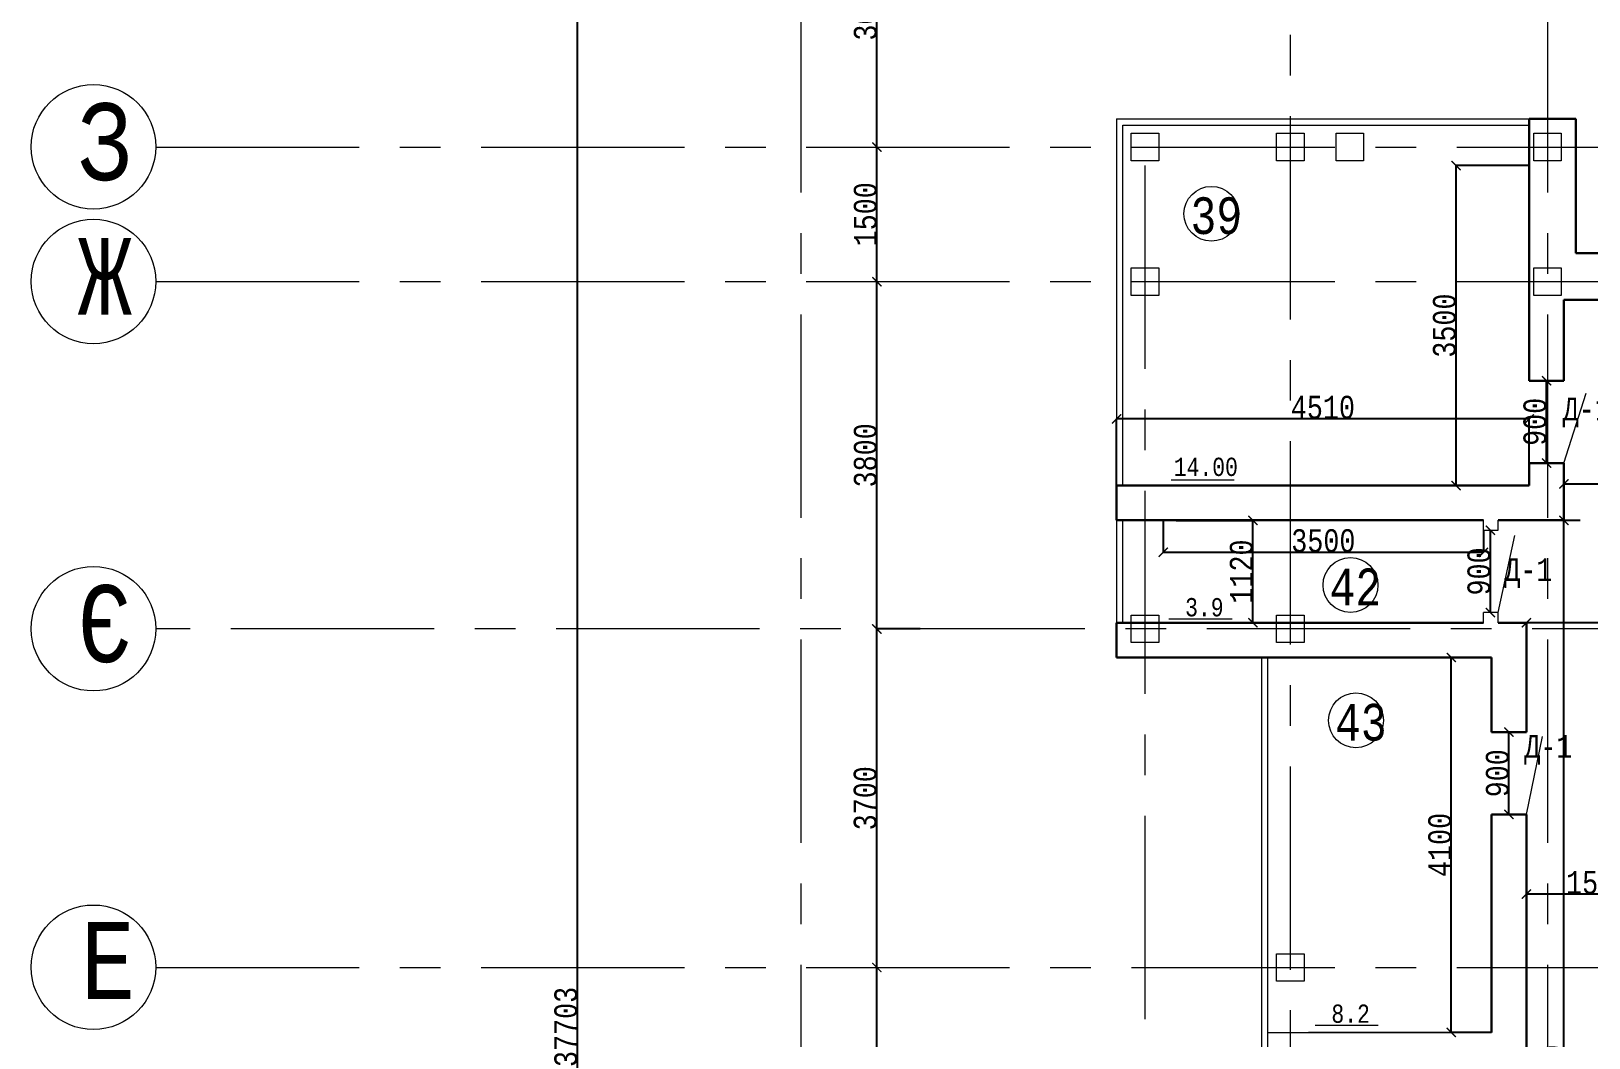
# Model space of a CAD drawing. Header units: millimetres. Extents: x -689206 to 4969298, y -1019800 to 703299.
# Drawn here: x 1055468 to 1072495, y -627146 to -616136 of the extents above; entities that cross this region are included whole.
import ezdxf

# ---------------------------------------------------------------- set-up
doc = ezdxf.new("R2010")
doc.units = ezdxf.units.MM
doc.linetypes.add('осеваяX2', pattern=[101.6, 63.5, -12.7, 12.7, -12.7])
for name, color, linetype, lineweight in [('несущие', 7, 'Continuous', 30), ('ПЕРЕГОРОДКИ', 252, 'Continuous', 9), ('РАЗМЕРЫ', 7, 'Continuous', 9), ('стены', 7, 'Continuous', 20)]:
    doc.layers.add(name, color=color, linetype=linetype, lineweight=lineweight)
doc.layers.add('четотам', color=7, linetype='Continuous')
doc.styles.add('Аннотативный', font='isocteur.ttf', dxfattribs={"width": 0.7, "height": 250})
doc.dimstyles.new('Аннотативный', dxfattribs={"dimscale": 0, "dimtxt": 250, "dimasz": 100, "dimexe": 1.25, "dimexo": 0.625, "dimtad": 1, "dimdec": 0, "dimtxsty": 'Аннотативный', "dimblk": 'ARCHTICK', "dimcen": 2.5, "dimadec": 0, "dimazin": 0, "dimtfac": 1, "dimtdec": 0, "dimtmove": 0, "dimatfit": 3, "dimfxl": 1, "dimarcsym": 0})

# ---------------------------------------------------------------- blocks, each defined once
blk = doc.blocks.new('_ArchTick')
at = {"color": 0, "linetype": 'ByBlock', "const_width": 0.15}
blk.add_lwpolyline([(-0.5, -0.5), (0.5, 0.5)], dxfattribs=at)
blk = doc.blocks.new('*D5353')
at = {"layer": 'Defpoints', "color": 0, "lineweight": 30, "transparency": 16777216}
for p in [(1067333, -620377), (1067333, -621106), (1071843, -621106)]:
    blk.add_point(p, dxfattribs=at)
at = {"layer": 'стены', "color": 0, "lineweight": -2, "transparency": 16777216}
for p, q in [((1067333, -621105), (1067333, -620375)), ((1071843, -620377), (1067333, -620377)), ((1071843, -621105), (1071843, -620375))]:
    blk.add_line(p, q, dxfattribs=at)
at = {"layer": 'стены', "color": 0, "lineweight": -2, "transparency": 16777216, "xscale": 100, "yscale": 100, "zscale": 100, "rotation": 180}
blk.add_blockref('_ArchTick', (1067333, -620377), dxfattribs=at)
at = {"layer": 'стены', "color": 0, "lineweight": -2, "transparency": 16777216, "xscale": 100, "yscale": 100, "zscale": 100}
blk.add_blockref('_ArchTick', (1071843, -620377), dxfattribs=at)
at = {"layer": 'стены', "color": 0, "lineweight": 5, "transparency": 16777216, "insert": (1069588, -620251), "char_height": 250, "attachment_point": 5, "style": 'Аннотативный'}
blk.add_mtext('4510', dxfattribs=at)
blk = doc.blocks.new('*D5354')
at = {"layer": 'Defpoints', "color": 0, "lineweight": 30, "transparency": 16777216}
for p in [(1071044, -617606), (1071843, -617606), (1071843, -621106)]:
    blk.add_point(p, dxfattribs=at)
at = {"layer": 'стены', "color": 0, "lineweight": -2, "transparency": 16777216}
for p, q in [((1071842, -617606), (1071043, -617606)), ((1071044, -621106), (1071044, -617606)), ((1071842, -621106), (1071043, -621106))]:
    blk.add_line(p, q, dxfattribs=at)
at = {"layer": 'стены', "color": 0, "lineweight": -2, "transparency": 16777216, "xscale": 100, "yscale": 100, "zscale": 100}
for p, rotation in [((1071044, -617606), 90), ((1071044, -621106), 270)]:
    blk.add_blockref('_ArchTick', p, dxfattribs=dict(at, rotation=rotation))
at = {"layer": 'стены', "color": 0, "lineweight": 5, "transparency": 16777216, "insert": (1070918, -619356), "char_height": 250, "attachment_point": 5, "rotation": 90, "style": 'Аннотативный'}
blk.add_mtext('3500', dxfattribs=at)
blk = doc.blocks.new('*D5356')
at = {"layer": 'Defpoints', "color": 0, "lineweight": 30, "transparency": 16777216}
for p in [(1072033, -619959), (1072033, -619959), (1072033, -620859)]:
    blk.add_point(p, dxfattribs=at)
at = {"layer": 'стены', "color": 0, "lineweight": -2, "transparency": 16777216}
for p, q in [((1072033, -619959), (1072034, -619959)), ((1072033, -620859), (1072033, -619959)), ((1072033, -620859), (1072034, -620859))]:
    blk.add_line(p, q, dxfattribs=at)
at = {"layer": 'стены', "color": 0, "lineweight": -2, "transparency": 16777216, "xscale": 100, "yscale": 100, "zscale": 100}
for p, rotation in [((1072033, -619959), 90), ((1072033, -620859), 270)]:
    blk.add_blockref('_ArchTick', p, dxfattribs=dict(at, rotation=rotation))
at = {"layer": 'стены', "color": 0, "lineweight": 5, "transparency": 16777216, "insert": (1071907, -620409), "char_height": 250, "attachment_point": 5, "rotation": 90, "style": 'Аннотативный'}
blk.add_mtext('900', dxfattribs=at)
blk = doc.blocks.new('*D5346')
at = {"layer": 'Defpoints', "color": 0, "lineweight": 30, "transparency": 16777216}
for p in [(1070992, -622986), (1071432, -622986), (1071432, -627086)]:
    blk.add_point(p, dxfattribs=at)
at = {"layer": 'стены', "color": 0, "lineweight": -2, "transparency": 16777216}
for p, q in [((1071432, -622986), (1070991, -622986)), ((1070992, -627086), (1070992, -622986)), ((1071432, -627086), (1070991, -627086))]:
    blk.add_line(p, q, dxfattribs=at)
at = {"layer": 'стены', "color": 0, "lineweight": -2, "transparency": 16777216, "xscale": 100, "yscale": 100, "zscale": 100}
for p, rotation in [((1070992, -622986), 90), ((1070992, -627086), 270)]:
    blk.add_blockref('_ArchTick', p, dxfattribs=dict(at, rotation=rotation))
at = {"layer": 'стены', "color": 0, "lineweight": 5, "transparency": 16777216, "insert": (1070867, -625036), "char_height": 250, "attachment_point": 5, "rotation": 90, "style": 'Аннотативный'}
blk.add_mtext('4100', dxfattribs=at)
blk = doc.blocks.new('*D5347')
at = {"layer": 'Defpoints', "color": 0, "lineweight": 30, "transparency": 16777216}
for p in [(1071812, -625574), (1071812, -626946), (1073382, -626946)]:
    blk.add_point(p, dxfattribs=at)
at = {"layer": 'стены', "color": 0, "lineweight": -2, "transparency": 16777216}
for p, q in [((1071812, -626945), (1071812, -625573)), ((1073382, -625574), (1071812, -625574)), ((1073382, -626945), (1073382, -625573))]:
    blk.add_line(p, q, dxfattribs=at)
at = {"layer": 'стены', "color": 0, "lineweight": -2, "transparency": 16777216, "xscale": 100, "yscale": 100, "zscale": 100, "rotation": 180}
blk.add_blockref('_ArchTick', (1071812, -625574), dxfattribs=at)
at = {"layer": 'стены', "color": 0, "lineweight": -2, "transparency": 16777216, "xscale": 100, "yscale": 100, "zscale": 100}
blk.add_blockref('_ArchTick', (1073382, -625574), dxfattribs=at)
at = {"layer": 'стены', "color": 0, "lineweight": 5, "transparency": 16777216, "insert": (1072597, -625448), "char_height": 250, "attachment_point": 5, "style": 'Аннотативный'}
blk.add_mtext('1570', dxfattribs=at)
blk = doc.blocks.new('*D5366')
at = {"layer": 'Defpoints', "color": 0, "lineweight": 30, "transparency": 16777216}
for p in [(1072223, -621486), (1072402, -621486), (1072402, -633833)]:
    blk.add_point(p, dxfattribs=at)
at = {"layer": 'РАЗМЕРЫ', "color": 0, "lineweight": -2, "transparency": 16777216}
for p, q in [((1072401, -621486), (1072222, -621486)), ((1072223, -633833), (1072223, -621486)), ((1072401, -633833), (1072222, -633833))]:
    blk.add_line(p, q, dxfattribs=at)
at = {"layer": 'РАЗМЕРЫ', "color": 0, "lineweight": -2, "transparency": 16777216, "xscale": 100, "yscale": 100, "zscale": 100}
for p, rotation in [((1072223, -621486), 90), ((1072223, -633833), 270)]:
    blk.add_blockref('_ArchTick', p, dxfattribs=dict(at, rotation=rotation))
at = {"layer": 'РАЗМЕРЫ', "color": 0, "lineweight": 5, "transparency": 16777216, "insert": (1072097, -627659), "char_height": 250, "attachment_point": 5, "rotation": 90, "style": 'Аннотативный'}
blk.add_mtext('12350', dxfattribs=at)
blk = doc.blocks.new('*D5370')
at = {"layer": 'Defpoints', "color": 0, "linetype": 'ByBlock', "lineweight": 30, "transparency": 16777216}
for p in [(1078122, -622326), (1071812, -622606), (1071812, -622606)]:
    blk.add_point(p, dxfattribs=at)
at = {"layer": 'РАЗМЕРЫ', "color": 0, "linetype": 'ByBlock', "lineweight": -2, "transparency": 16777216}
for p, q in [((1078122, -622326), (1078122, -622607)), ((1071812, -622605), (1071812, -622604)), ((1078122, -622606), (1071812, -622606))]:
    blk.add_line(p, q, dxfattribs=at)
at = {"layer": 'РАЗМЕРЫ', "color": 0, "linetype": 'ByBlock', "lineweight": -2, "transparency": 16777216, "xscale": 100, "yscale": 100, "zscale": 100, "rotation": 180}
blk.add_blockref('_ArchTick', (1071812, -622606), dxfattribs=at)
at = {"layer": 'РАЗМЕРЫ', "color": 0, "linetype": 'ByBlock', "lineweight": -2, "transparency": 16777216, "xscale": 100, "yscale": 100, "zscale": 100}
blk.add_blockref('_ArchTick', (1078122, -622606), dxfattribs=at)
at = {"layer": 'РАЗМЕРЫ', "color": 0, "linetype": 'ByBlock', "lineweight": 9, "transparency": 16777216, "insert": (1074967, -622480), "char_height": 250, "attachment_point": 5, "style": 'Аннотативный'}
blk.add_mtext('6310', dxfattribs=at)
blk = doc.blocks.new('*D5418')
at = {"layer": 'Defpoints', "color": 0, "linetype": 'ByBlock', "lineweight": 30, "transparency": 16777216}
for p in [(1071622, -623802), (1071622, -623802), (1071622, -624702)]:
    blk.add_point(p, dxfattribs=at)
at = {"layer": 'ПЕРЕГОРОДКИ', "color": 0, "linetype": 'ByBlock', "lineweight": -2, "transparency": 16777216}
for p, q in [((1071622, -624702), (1071622, -623802)), ((1071623, -623802), (1071623, -623802)), ((1071623, -624702), (1071623, -624702))]:
    blk.add_line(p, q, dxfattribs=at)
at = {"layer": 'ПЕРЕГОРОДКИ', "color": 0, "linetype": 'ByBlock', "lineweight": -2, "transparency": 16777216, "xscale": 100, "yscale": 100, "zscale": 100}
for p, rotation in [((1071622, -623802), 90), ((1071622, -624702), 270)]:
    blk.add_blockref('_ArchTick', p, dxfattribs=dict(at, rotation=rotation))
at = {"layer": 'ПЕРЕГОРОДКИ', "color": 0, "linetype": 'ByBlock', "lineweight": 5, "transparency": 16777216, "insert": (1071497, -624252), "char_height": 250, "attachment_point": 5, "rotation": 90, "style": 'Аннотативный'}
blk.add_mtext('900', dxfattribs=at)
blk = doc.blocks.new('*D5388')
at = {"layer": 'Defpoints', "color": 0, "linetype": 'ByBlock', "lineweight": 30, "transparency": 16777216}
for p in [(1067984, -621486), (1068823, -621486), (1067333, -622606)]:
    blk.add_point(p, dxfattribs=at)
at = {"layer": 'РАЗМЕРЫ', "color": 0, "linetype": 'ByBlock', "lineweight": -2, "transparency": 16777216}
for p, q in [((1067984, -621486), (1068825, -621486)), ((1068823, -622606), (1068823, -621486)), ((1067333, -622606), (1068825, -622606))]:
    blk.add_line(p, q, dxfattribs=at)
at = {"layer": 'РАЗМЕРЫ', "color": 0, "linetype": 'ByBlock', "lineweight": -2, "transparency": 16777216, "xscale": 100, "yscale": 100, "zscale": 100}
for p, rotation in [((1068823, -621486), 90), ((1068823, -622606), 270)]:
    blk.add_blockref('_ArchTick', p, dxfattribs=dict(at, rotation=rotation))
at = {"layer": 'РАЗМЕРЫ', "color": 0, "linetype": 'ByBlock', "lineweight": 5, "transparency": 16777216, "insert": (1068698, -622046), "char_height": 250, "attachment_point": 5, "rotation": 90, "style": 'Аннотативный'}
blk.add_mtext('1120', dxfattribs=at)
blk = doc.blocks.new('*D5389')
at = {"layer": 'Defpoints', "color": 0, "linetype": 'ByBlock', "lineweight": 30, "transparency": 16777216}
for p in [(1071420, -621595), (1071420, -621595), (1071420, -622495)]:
    blk.add_point(p, dxfattribs=at)
at = {"layer": 'РАЗМЕРЫ', "color": 0, "linetype": 'ByBlock', "lineweight": -2, "transparency": 16777216}
for p, q in [((1071420, -622495), (1071420, -621595)), ((1071421, -621595), (1071421, -621595)), ((1071421, -622495), (1071421, -622495))]:
    blk.add_line(p, q, dxfattribs=at)
at = {"layer": 'РАЗМЕРЫ', "color": 0, "linetype": 'ByBlock', "lineweight": -2, "transparency": 16777216, "xscale": 100, "yscale": 100, "zscale": 100}
for p, rotation in [((1071420, -621595), 90), ((1071420, -622495), 270)]:
    blk.add_blockref('_ArchTick', p, dxfattribs=dict(at, rotation=rotation))
at = {"layer": 'РАЗМЕРЫ', "color": 0, "linetype": 'ByBlock', "lineweight": 5, "transparency": 16777216, "insert": (1071295, -622045), "char_height": 250, "attachment_point": 5, "rotation": 90, "style": 'Аннотативный'}
blk.add_mtext('900', dxfattribs=at)
blk = doc.blocks.new('*D5390')
at = {"layer": 'Defpoints', "color": 0, "linetype": 'ByBlock', "lineweight": 30, "transparency": 16777216}
for p in [(1077406, -621087), (1077406, -621087), (1072223, -621172)]:
    blk.add_point(p, dxfattribs=at)
at = {"layer": 'РАЗМЕРЫ', "color": 0, "linetype": 'ByBlock', "lineweight": -2, "transparency": 16777216}
for p, q in [((1072223, -621172), (1072223, -621086)), ((1072223, -621087), (1077406, -621087)), ((1077406, -621087), (1077406, -621086))]:
    blk.add_line(p, q, dxfattribs=at)
at = {"layer": 'РАЗМЕРЫ', "color": 0, "linetype": 'ByBlock', "lineweight": -2, "transparency": 16777216, "xscale": 100, "yscale": 100, "zscale": 100, "rotation": 180}
blk.add_blockref('_ArchTick', (1072223, -621087), dxfattribs=at)
at = {"layer": 'РАЗМЕРЫ', "color": 0, "linetype": 'ByBlock', "lineweight": -2, "transparency": 16777216, "xscale": 100, "yscale": 100, "zscale": 100}
blk.add_blockref('_ArchTick', (1077406, -621087), dxfattribs=at)
at = {"layer": 'РАЗМЕРЫ', "color": 0, "linetype": 'ByBlock', "lineweight": 5, "transparency": 16777216, "insert": (1074814, -620962), "char_height": 250, "attachment_point": 5, "style": 'Аннотативный'}
blk.add_mtext('5240', dxfattribs=at)
blk = doc.blocks.new('*D5489')
at = {"layer": 'Defpoints', "color": 0, "lineweight": 30, "ltscale": 35, "transparency": 16777216}
for p in [(1064712, -626376), (1064712, -626376), (1064712, -630384)]:
    blk.add_point(p, dxfattribs=at)
at = {"layer": 'РАЗМЕРЫ', "color": 0, "lineweight": -2, "ltscale": 35, "transparency": 16777216}
for p, q in [((1064712, -630384), (1064712, -626376)), ((1064713, -626376), (1064713, -626376)), ((1064713, -630384), (1064713, -630384))]:
    blk.add_line(p, q, dxfattribs=at)
at = {"layer": 'РАЗМЕРЫ', "color": 0, "lineweight": -2, "ltscale": 35, "transparency": 16777216, "xscale": 100, "yscale": 100, "zscale": 100}
for p, rotation in [((1064712, -626376), 90), ((1064712, -630384), 270)]:
    blk.add_blockref('_ArchTick', p, dxfattribs=dict(at, rotation=rotation))
at = {"layer": 'РАЗМЕРЫ', "color": 0, "lineweight": 5, "ltscale": 35, "transparency": 16777216, "insert": (1064586, -628380), "char_height": 250, "attachment_point": 5, "rotation": 90, "style": 'Аннотативный'}
blk.add_mtext('4000', dxfattribs=at)
blk = doc.blocks.new('*D5490')
at = {"layer": 'Defpoints', "color": 0, "lineweight": 30, "ltscale": 35, "transparency": 16777216}
for p in [(1064712, -622674), (1065185, -622674), (1064712, -626376)]:
    blk.add_point(p, dxfattribs=at)
at = {"layer": 'РАЗМЕРЫ', "color": 0, "lineweight": -2, "ltscale": 35, "transparency": 16777216}
for p, q in [((1065185, -622674), (1064711, -622674)), ((1064712, -626376), (1064712, -622674)), ((1064713, -626376), (1064713, -626376))]:
    blk.add_line(p, q, dxfattribs=at)
at = {"layer": 'РАЗМЕРЫ', "color": 0, "lineweight": -2, "ltscale": 35, "transparency": 16777216, "xscale": 100, "yscale": 100, "zscale": 100}
for p, rotation in [((1064712, -622674), 90), ((1064712, -626376), 270)]:
    blk.add_blockref('_ArchTick', p, dxfattribs=dict(at, rotation=rotation))
at = {"layer": 'РАЗМЕРЫ', "color": 0, "lineweight": 5, "ltscale": 35, "transparency": 16777216, "insert": (1064586, -624525), "char_height": 250, "attachment_point": 5, "rotation": 90, "style": 'Аннотативный'}
blk.add_mtext('3700', dxfattribs=at)
blk = doc.blocks.new('*D5491')
at = {"layer": 'Defpoints', "color": 0, "lineweight": 30, "ltscale": 35, "transparency": 16777216}
for p in [(1064713, -618876), (1064713, -618876), (1064713, -622674)]:
    blk.add_point(p, dxfattribs=at)
at = {"layer": 'РАЗМЕРЫ', "color": 0, "lineweight": -2, "ltscale": 35, "transparency": 16777216}
for p, q in [((1064713, -622674), (1064713, -618876)), ((1064714, -618876), (1064714, -618876)), ((1064714, -622674), (1064714, -622674))]:
    blk.add_line(p, q, dxfattribs=at)
at = {"layer": 'РАЗМЕРЫ', "color": 0, "lineweight": -2, "ltscale": 35, "transparency": 16777216, "xscale": 100, "yscale": 100, "zscale": 100}
for p, rotation in [((1064713, -618876), 90), ((1064713, -622674), 270)]:
    blk.add_blockref('_ArchTick', p, dxfattribs=dict(at, rotation=rotation))
at = {"layer": 'РАЗМЕРЫ', "color": 0, "lineweight": 5, "ltscale": 35, "transparency": 16777216, "insert": (1064588, -620775), "char_height": 250, "attachment_point": 5, "rotation": 90, "style": 'Аннотативный'}
blk.add_mtext('3800', dxfattribs=at)
blk = doc.blocks.new('*D5457')
at = {"layer": 'Defpoints', "color": 0, "lineweight": 30, "ltscale": 35, "transparency": 16777216}
for p in [(1064713, -617403), (1064713, -617403), (1064713, -618876)]:
    blk.add_point(p, dxfattribs=at)
at = {"layer": 'РАЗМЕРЫ', "color": 0, "lineweight": -2, "ltscale": 35, "transparency": 16777216}
for p, q in [((1064713, -618876), (1064713, -617403)), ((1064714, -617403), (1064714, -617403)), ((1064714, -618876), (1064714, -618876))]:
    blk.add_line(p, q, dxfattribs=at)
at = {"layer": 'РАЗМЕРЫ', "color": 0, "lineweight": -2, "ltscale": 35, "transparency": 16777216, "xscale": 100, "yscale": 100, "zscale": 100}
for p, rotation in [((1064713, -617403), 90), ((1064713, -618876), 270)]:
    blk.add_blockref('_ArchTick', p, dxfattribs=dict(at, rotation=rotation))
at = {"layer": 'РАЗМЕРЫ', "color": 0, "lineweight": 5, "ltscale": 35, "transparency": 16777216, "insert": (1064588, -618139), "char_height": 250, "attachment_point": 5, "rotation": 90, "style": 'Аннотативный'}
blk.add_mtext('1500', dxfattribs=at)
blk = doc.blocks.new('*D5458')
at = {"layer": 'Defpoints', "color": 0, "lineweight": 30, "ltscale": 35, "transparency": 16777216}
for p in [(1064713, -614376), (1064713, -614376), (1064713, -617403)]:
    blk.add_point(p, dxfattribs=at)
at = {"layer": 'РАЗМЕРЫ', "color": 0, "lineweight": -2, "ltscale": 35, "transparency": 16777216}
for p, q in [((1064713, -617403), (1064713, -614376)), ((1064714, -614376), (1064714, -614376)), ((1064714, -617403), (1064714, -617403))]:
    blk.add_line(p, q, dxfattribs=at)
at = {"layer": 'РАЗМЕРЫ', "color": 0, "lineweight": -2, "ltscale": 35, "transparency": 16777216, "xscale": 100, "yscale": 100, "zscale": 100}
for p, rotation in [((1064713, -614376), 90), ((1064713, -617403), 270)]:
    blk.add_blockref('_ArchTick', p, dxfattribs=dict(at, rotation=rotation))
at = {"layer": 'РАЗМЕРЫ', "color": 0, "lineweight": 5, "ltscale": 35, "transparency": 16777216, "insert": (1064588, -615889), "char_height": 250, "attachment_point": 5, "rotation": 90, "style": 'Аннотативный'}
blk.add_mtext('3000', dxfattribs=at)
blk = doc.blocks.new('*D5463')
at = {"layer": 'Defpoints', "color": 0, "lineweight": 30, "ltscale": 35, "transparency": 16777216}
for p in [(1061439, -608174), (1063882, -608174), (1063882, -645878)]:
    blk.add_point(p, dxfattribs=at)
at = {"layer": 'РАЗМЕРЫ', "color": 0, "lineweight": -2, "ltscale": 35, "transparency": 16777216}
for p, q in [((1063882, -608174), (1061438, -608174)), ((1061439, -645878), (1061439, -608174)), ((1063882, -645878), (1061438, -645878))]:
    blk.add_line(p, q, dxfattribs=at)
at = {"layer": 'РАЗМЕРЫ', "color": 0, "lineweight": -2, "ltscale": 35, "transparency": 16777216, "xscale": 100, "yscale": 100, "zscale": 100}
for p, rotation in [((1061439, -608174), 90), ((1061439, -645878), 270)]:
    blk.add_blockref('_ArchTick', p, dxfattribs=dict(at, rotation=rotation))
at = {"layer": 'РАЗМЕРЫ', "color": 0, "lineweight": 5, "ltscale": 35, "transparency": 16777216, "insert": (1061314, -627026), "char_height": 250, "attachment_point": 5, "rotation": 90, "style": 'Аннотативный'}
blk.add_mtext('37703', dxfattribs=at)
blk = doc.blocks.new('*D5496')
at = {"layer": 'Defpoints', "color": 0, "lineweight": 30, "ltscale": 35, "transparency": 16777216}
for p in [(1067843, -621486), (1071343, -621595), (1067843, -621836)]:
    blk.add_point(p, dxfattribs=at)
at = {"layer": 'РАЗМЕРЫ', "color": 0, "lineweight": -2, "ltscale": 35, "transparency": 16777216}
for p, q in [((1067843, -621486), (1067843, -621837)), ((1071343, -621596), (1071343, -621837)), ((1071343, -621836), (1067843, -621836))]:
    blk.add_line(p, q, dxfattribs=at)
at = {"layer": 'РАЗМЕРЫ', "color": 0, "lineweight": -2, "ltscale": 35, "transparency": 16777216, "xscale": 100, "yscale": 100, "zscale": 100, "rotation": 180}
blk.add_blockref('_ArchTick', (1067843, -621836), dxfattribs=at)
at = {"layer": 'РАЗМЕРЫ', "color": 0, "lineweight": -2, "ltscale": 35, "transparency": 16777216, "xscale": 100, "yscale": 100, "zscale": 100}
blk.add_blockref('_ArchTick', (1071343, -621836), dxfattribs=at)
at = {"layer": 'РАЗМЕРЫ', "color": 0, "lineweight": 5, "ltscale": 35, "transparency": 16777216, "insert": (1069593, -621710), "char_height": 250, "attachment_point": 5, "style": 'Аннотативный'}
blk.add_mtext('3500', dxfattribs=at)

msp = doc.modelspace()

# ---------------------------------------------------------------- linework, layer by layer
at = {"layer": 'несущие', "color": 152, "true_color": 0x2776bb}
for p, q in [((1072352.9, -618565.7), (1072669.5, -618565.7)), ((1072222.9, -619075.7), (1072609.5, -619075.7))]:
    msp.add_line(p, q, dxfattribs=at)
at = {"layer": 'ПЕРЕГОРОДКИ', "color": 152, "linetype": 'ByBlock', "lineweight": 9, "true_color": 0x2776bb}
msp.add_line((1071812.2, -624701.9), (1071988.9, -623848.5), dxfattribs=at)
at = {"layer": 'РАЗМЕРЫ', "linetype": 'осеваяX2', "lineweight": 5, "ltscale": 35}
msp.add_line((1063882.2, -605010.3), (1063882.2, -645877.7), dxfattribs=at)
at = {"layer": 'РАЗМЕРЫ', "color": 152, "linetype": 'осеваяX2', "lineweight": 5, "ltscale": 35, "true_color": 0x2776bb}
for p, q in [((1069232.2, -654848), (1069232.2, -605010.3)), ((1072042.9, -605010.3), (1072042.9, -654848)), ((1056829.5, -617403.1), (1123882.2, -617403.1)), ((1067642.9, -617605.6), (1067642.9, -654848)), ((1056829.5, -618875.7), (1123882.2, -618875.7)), ((1123882.2, -622673.6), (1056829.5, -622673.6)), ((1056829.5, -626375.7), (1123882.2, -626375.7))]:
    msp.add_line(p, q, dxfattribs=at)
at = {"layer": 'РАЗМЕРЫ', "color": 152, "lineweight": 13, "true_color": 0x2776bb}
for p, q in [((1067332.9, -617095.6), (1071842.9, -617095.6)), ((1067402.9, -617165.6), (1071842.9, -617165.6)), ((1068922.2, -630075.6), (1068922.2, -622985.6)), ((1068985.8, -630075.6), (1068985.8, -622985.6))]:
    msp.add_line(p, q, dxfattribs=at)
at = {"layer": 'РАЗМЕРЫ', "color": 152, "lineweight": 9, "ltscale": 35, "true_color": 0x2776bb}
for p, q in [((1067402.9, -621105.6), (1067402.9, -617165.6)), ((1067402.9, -622605.6), (1067402.9, -621485.6))]:
    msp.add_line(p, q, dxfattribs=at)
at = {"layer": 'РАЗМЕРЫ', "color": 152, "true_color": 0x2776bb}
for p, q in [((1067928.2, -621043.8), (1068617.5, -621043.8)), ((1067905.4, -622563), (1068594.7, -622563)), ((1069504.1, -627008.2), (1070193.3, -627008.2))]:
    msp.add_line(p, q, dxfattribs=at)
at = {"layer": 'РАЗМЕРЫ', "color": 152, "lineweight": 5, "ltscale": 35, "true_color": 0x2776bb}
msp.add_line((1067332.9, -622985.6), (1067402.9, -622985.6), dxfattribs=at)
at = {"layer": 'РАЗМЕРЫ', "color": 152, "linetype": 'ByBlock', "lineweight": 30, "true_color": 0x2776bb}
for p, q in [((1071812.2, -623801.9), (1071432.2, -623801.9)), ((1071432.2, -624701.9), (1071812.2, -624701.9))]:
    msp.add_line(p, q, dxfattribs=at)
at = {"layer": 'РАЗМЕРЫ', "color": 0}
for centre in [(1056148.8, -617400.9), (1056148.8, -618873.4), (1056148.8, -622671.4), (1056148.8, -626373.4)]:
    msp.add_circle(centre, 680.7, dxfattribs=at)
at = {"layer": 'стены', "color": 152, "lineweight": 13, "true_color": 0x2776bb}
for p, q in [((1067332.9, -617095.6), (1067332.9, -622985.6)), ((1071502.9, -621595), (1071502.9, -621485.6)), ((1071342.9, -621595), (1071502.9, -621595)), ((1071342.9, -622605.6), (1071342.9, -622495)), ((1071502.9, -622495), (1071342.9, -622495)), ((1071502.9, -622605.6), (1071502.9, -622495)), ((1068985.8, -627085.6), (1071432.2, -627085.6)), ((1071432.2, -627085.6), (1069432.2, -627085.6))]:
    msp.add_line(p, q, dxfattribs=at)
at = {"layer": 'стены', "color": 152, "lineweight": 30, "true_color": 0x2776bb}
for p, q in [((1071842.9, -619358.5), (1071842.9, -617095.6)), ((1071842.9, -617095.6), (1072352.9, -617095.6)), ((1072352.9, -617095.6), (1072352.9, -618565.7)), ((1072222.9, -619958.9), (1072222.9, -619075.7)), ((1071842.9, -619958.9), (1071842.9, -619358.5)), ((1072222.9, -619958.9), (1071842.9, -619958.9)), ((1071842.9, -621105.6), (1071842.9, -620858.9)), ((1071842.9, -620858.9), (1072222.9, -620858.9)), ((1072222.9, -621485.6), (1072222.9, -620858.9)), ((1067332.9, -621105.6), (1071842.9, -621105.6)), ((1067332.9, -621485.6), (1067332.9, -621105.6)), ((1067332.9, -621485.6), (1071342.9, -621485.6)), ((1071502.9, -621485.6), (1072222.9, -621485.6)), ((1067332.9, -622605.6), (1071342.9, -622605.6)), ((1067332.9, -622985.6), (1067332.9, -622605.6)), ((1071502.9, -622605.6), (1071552.2, -622605.6)), ((1071812.2, -622605.6), (1071552.2, -622605.6)), ((1071812.2, -623801.9), (1071812.2, -622605.6)), ((1067842.9, -622985.6), (1067332.9, -622985.6)), ((1067842.9, -622985.6), (1068922.2, -622985.6)), ((1071432.2, -622985.6), (1068922.2, -622985.6)), ((1069432.2, -622985.6), (1070145.2, -622985.6)), ((1071432.2, -623801.9), (1071432.2, -622985.6)), ((1071432.2, -623801.9), (1071432.2, -622985.6)), ((1071432.2, -627085.6), (1071432.2, -624701.9)), ((1071432.2, -627085.6), (1071432.2, -624701.9)), ((1071812.2, -627931.8), (1071812.2, -624701.9))]:
    msp.add_line(p, q, dxfattribs=at)
at = {"layer": 'стены', "color": 152, "true_color": 0x2776bb}
for p, q in [((1071842.9, -618848.5), (1071842.9, -619358.5)), ((1071342.9, -621595), (1071342.9, -621485.6))]:
    msp.add_line(p, q, dxfattribs=at)
at = {"layer": 'стены', "color": 152, "lineweight": 9, "true_color": 0x2776bb}
for p, q in [((1072222.9, -620858.9), (1072464.9, -620095.7)), ((1071502.9, -622495), (1071686.8, -621653.4))]:
    msp.add_line(p, q, dxfattribs=at)
at = {"layer": 'стены', "color": 152, "lineweight": 25, "true_color": 0x2776bb}
msp.add_line((1071432.2, -622985.6), (1070145.2, -622985.6), dxfattribs=at)
at = {"layer": 'стены', "color": 152, "lineweight": 20, "true_color": 0x2776bb}
for points in [[(1067492.9, -617253.1), (1067792.9, -617253.1), (1067792.9, -617553.1), (1067492.9, -617553.1)], [(1069082.2, -617253.1), (1069382.2, -617253.1), (1069382.2, -617553.1), (1069082.2, -617553.1)], [(1069732.2, -617253.1), (1070032.2, -617253.1), (1070032.2, -617553.1), (1069732.2, -617553.1)], [(1071892.9, -617253.1), (1072192.9, -617253.1), (1072192.9, -617553.1), (1071892.9, -617553.1)], [(1067492.9, -618725.7), (1067792.9, -618725.7), (1067792.9, -619025.7), (1067492.9, -619025.7)], [(1071892.9, -618725.7), (1072192.9, -618725.7), (1072192.9, -619025.7), (1071892.9, -619025.7)], [(1067492.9, -622523.6), (1067792.9, -622523.6), (1067792.9, -622823.6), (1067492.9, -622823.6)], [(1069082.2, -622523.6), (1069382.2, -622523.6), (1069382.2, -622823.6), (1069082.2, -622823.6)], [(1069082.2, -626225.7), (1069382.2, -626225.7), (1069382.2, -626525.7), (1069082.2, -626525.7)]]:
    msp.add_lwpolyline(points, close=True, dxfattribs=at)
at = {"layer": 'четотам', "color": 152, "lineweight": 13, "true_color": 0x2776bb}
for centre in [(1068369.5, -618133.3), (1069889.5, -622193.3), (1069949.5, -623673.3)]:
    msp.add_circle(centre, 300, dxfattribs=at)

# ---------------------------------------------------------------- texts
at = {"layer": 'РАЗМЕРЫ', "lineweight": 5, "ltscale": 35, "char_height": 841.3, "width": 7009.377, "attachment_point": 1, "style": 'Аннотативный'}
for s, insert in [('З', (1055977.8, -616924.2)), ('Ж', (1055977.8, -618396.7)), ('Є', (1055977.8, -622194.7)), ('Е', (1056013.1, -625879.1))]:
    msp.add_mtext(s, dxfattribs=dict(at, insert=insert))
at = {"layer": 'РАЗМЕРЫ', "color": 152, "lineweight": 13, "ltscale": 150, "true_color": 0x2776bb, "char_height": 401.1, "width": 1460, "attachment_point": 1, "style": 'Аннотативный'}
for s, insert in [('39', (1068141.5, -617953.4)), ('42', (1069661.5, -622013.4)), ('43', (1069721.5, -623493.4))]:
    msp.add_mtext(s, dxfattribs=dict(at, insert=insert))
at = {"layer": 'РАЗМЕРЫ', "color": 152, "lineweight": 20, "ltscale": 150, "true_color": 0x2776bb, "char_height": 250, "width": 922.913, "attachment_point": 1, "style": 'Аннотативный'}
for insert in [(1072209.5, -620142.8), (1071570.1, -621899.8), (1071789.5, -623832.8)]:
    msp.add_mtext('Д-1', dxfattribs=dict(at, insert=insert))
at = {"layer": 'РАЗМЕРЫ', "color": 152, "true_color": 0x2776bb, "char_height": 200, "width": 656.117, "attachment_point": 1, "style": 'Аннотативный'}
for s, insert in [('14.00', (1067957.5, -620800.9)), ('3.9', (1068082, -622335.9)), ('8.2', (1069680.7, -626781.2))]:
    msp.add_mtext(s, dxfattribs=dict(at, insert=insert))

# ---------------------------------------------------------------- dimensions: what is measured, and where the dimension line sits
at = {"layer": 'ПЕРЕГОРОДКИ', "color": 152, "linetype": 'ByBlock', "lineweight": 5, "true_color": 0x2776bb}
dim = msp.add_linear_dim(base=(1071622.2, -623801.9), p1=(1071622.2, -624701.9), p2=(1071622.2, -623801.9), angle=90, dimstyle='Аннотативный', dxfattribs=at)
dim.commit()
dim.dimension.update_dxf_attribs({"geometry": '*D5418', "text_midpoint": (1071496.6, -624251.9)})
at = {"layer": 'РАЗМЕРЫ', "lineweight": 5, "ltscale": 35}
dim = msp.add_linear_dim(base=(1061439.5, -608174.3), p1=(1063882.2, -645877.7), p2=(1063882.2, -608174.3), angle=90, dimstyle='Аннотативный', dxfattribs=at)
dim.commit()
dim.dimension.update_dxf_attribs({"geometry": '*D5463', "text_midpoint": (1061313.9, -627026)})
for base, p1, p2, text, picture, middle in [((1064713.2, -614375.7), (1064713.2, -617403.1), (1064713.2, -614375.7), '3000', '*D5458', (1064587.6, -615889.4)), ((1064713.2, -617403.1), (1064713.2, -618875.7), (1064713.2, -617403.1), '1500', '*D5457', (1064587.6, -618139.4)), ((1064713.2, -618875.7), (1064713.2, -622673.6), (1064713.2, -618875.7), '3800', '*D5491', (1064587.6, -620774.6)), ((1064712, -622673.6), (1064712, -626375.7), (1065185.3, -622673.6), '3700', '*D5490', (1064586.4, -624524.6)), ((1064712, -626375.7), (1064712, -630383.6), (1064712, -626375.7), '4000', '*D5489', (1064586.4, -628379.6))]:
    dim = msp.add_linear_dim(base=base, p1=p1, p2=p2, angle=90, text=text, dimstyle='Аннотативный', dxfattribs=at)
    dim.commit()
    dim.dimension.update_dxf_attribs({"geometry": picture, "text_midpoint": middle})
at = {"layer": 'РАЗМЕРЫ', "color": 152, "linetype": 'ByBlock', "lineweight": 5, "true_color": 0x2776bb}
dim = msp.add_linear_dim(base=(1077406.1, -621087.2), p1=(1072222.9, -621172.3), p2=(1077406.1, -621087.2), text='5240', dimstyle='Аннотативный', dxfattribs=at)
dim.commit()
dim.dimension.update_dxf_attribs({"geometry": '*D5390', "text_midpoint": (1074814.5, -620961.6)})
for base, p1, p2, picture, middle in [((1068823.4, -621485.6), (1067332.9, -622605.6), (1067983.5, -621485.6), '*D5388', (1068697.7, -622045.6)), ((1071420.2, -621595), (1071420.2, -622495), (1071420.2, -621595), '*D5389', (1071294.6, -622045))]:
    dim = msp.add_linear_dim(base=base, p1=p1, p2=p2, angle=90, dimstyle='Аннотативный', dxfattribs=at)
    dim.commit()
    dim.dimension.update_dxf_attribs({"geometry": picture, "text_midpoint": middle})
at = {"layer": 'РАЗМЕРЫ', "color": 152, "lineweight": 5, "ltscale": 35, "true_color": 0x2776bb}
dim = msp.add_linear_dim(base=(1067842.9, -621835.7), p1=(1071342.9, -621595), p2=(1067842.9, -621485.6), dimstyle='Аннотативный', dxfattribs=at)
dim.commit()
dim.dimension.update_dxf_attribs({"geometry": '*D5496', "text_midpoint": (1069592.9, -621710)})
at = {"layer": 'РАЗМЕРЫ', "color": 152, "lineweight": 5, "true_color": 0x2776bb}
dim = msp.add_linear_dim(base=(1072222.9, -621485.6), p1=(1072401.8, -633832.8), p2=(1072401.8, -621485.6), angle=90, text='12350', dimstyle='Аннотативный', dxfattribs=at)
dim.commit()
dim.dimension.update_dxf_attribs({"geometry": '*D5366', "text_midpoint": (1072097.2, -627659.2)})
at = {"layer": 'РАЗМЕРЫ', "color": 152, "linetype": 'ByBlock', "lineweight": 9, "true_color": 0x2776bb}
dim = msp.add_linear_dim(base=(1071812.2, -622605.6), p1=(1078122.2, -622325.6), p2=(1071812.2, -622605.6), dimstyle='Аннотативный', dxfattribs=at)
dim.commit()
dim.dimension.update_dxf_attribs({"geometry": '*D5370', "text_midpoint": (1074967.2, -622480)})
at = {"layer": 'стены', "color": 152, "lineweight": 5, "true_color": 0x2776bb}
for p2, distance, picture, middle in [((1071842.9, -617605.6), 798.8, '*D5354', (1070918.4, -619355.6)), ((1067332.9, -621105.6), -728.9, '*D5353', (1069587.9, -620251.1))]:
    dim = msp.add_aligned_dim(p1=(1071842.9, -621105.6), p2=p2, distance=distance, dimstyle='Аннотативный', dxfattribs=at)
    dim.commit()
    dim.dimension.update_dxf_attribs({"geometry": picture, "text_midpoint": middle})
dim = msp.add_linear_dim(base=(1072032.9, -619958.9), p1=(1072032.9, -620858.9), p2=(1072032.9, -619958.9), angle=90, dimstyle='Аннотативный', dxfattribs=at)
dim.commit()
dim.dimension.update_dxf_attribs({"geometry": '*D5356', "text_midpoint": (1071907.2, -620408.9)})
dim = msp.add_linear_dim(base=(1070992.2, -622985.6), p1=(1071432.2, -627085.6), p2=(1071432.2, -622985.6), angle=90, dimstyle='Аннотативный', dxfattribs=at)
dim.commit()
dim.dimension.update_dxf_attribs({"geometry": '*D5346', "text_midpoint": (1070992.2, -625035.6), "dimtype": 160})
dim = msp.add_linear_dim(base=(1071812.2, -625574), p1=(1073382.2, -626945.6), p2=(1071812.2, -626945.6), dimstyle='Аннотативный', dxfattribs=at)
dim.commit()
dim.dimension.update_dxf_attribs({"geometry": '*D5347', "text_midpoint": (1072597.2, -625574), "dimtype": 160})

doc.saveas('drawing.dxf')
